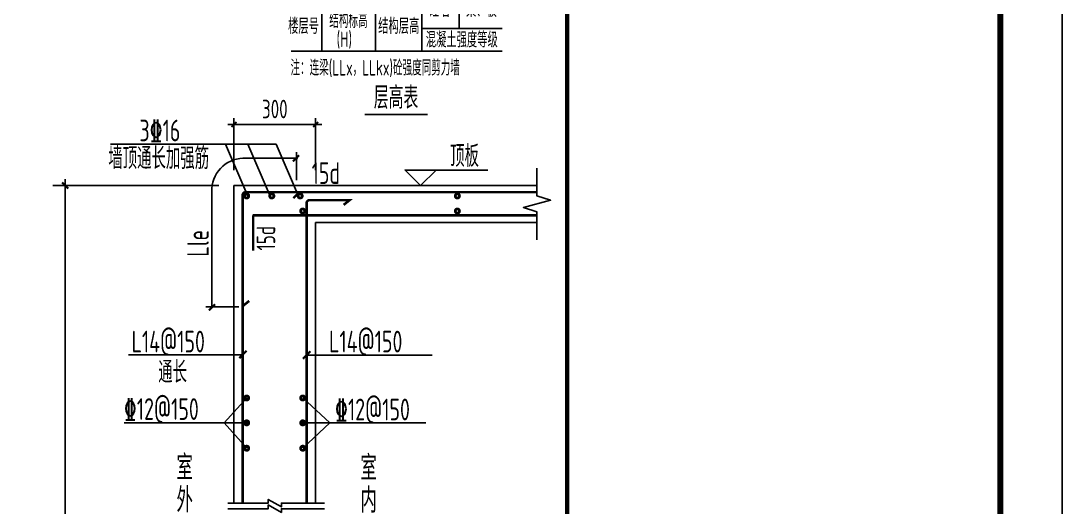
# Model space of a CAD drawing. Extents: x -1712635 to -854203, y -534641 to -21985.
# Drawn here: x -1308601 to -1291769, y -98282 to -90432 of the extents above; entities that cross this region are included whole.
import ezdxf
from ezdxf.enums import TextEntityAlignment as Align

# ---------------------------------------------------------------- set-up
doc = ezdxf.new("R2010")
doc.units = 0
doc.header["$LTSCALE"] = 1000
doc.linetypes.add('CONTINOUS', pattern=[0])
doc.linetypes.add('DASHED', pattern=[0.75, 0.5, -0.25])
doc.layers.get('0').update_dxf_attribs({"linetype": 'CONTINUOUS'})
doc.layers.get('Defpoints').update_dxf_attribs({"linetype": 'CONTINUOUS'})
for name, color, linetype in [('-TK', 7, 'CONTINUOUS'), ('A-AXIS', 1, 'CONTINUOUS'), ('DIM', 2, 'CONTINUOUS'), ('REIN', 6, 'CONTINUOUS'), ('S-0-TEXT', 7, 'CONTINUOUS'), ('S-B板配筋号', 7, 'CONTINUOUS'), ('S-B表格', 2, 'CONTINUOUS'), ('SBG', 7, 'CONTINUOUS'), ('TEXT', 2, 'CONTINUOUS'), ('THIN', 7, 'CONTINUOUS'), ('中粗1', 4, 'CONTINUOUS'), ('墙', 3, 'CONTINUOUS'), ('标注', 142, 'CONTINUOUS'), ('结构', 7, 'DASHED'), ('边构涂实_平_', 252, 'CONTINUOUS')]:
    doc.layers.add(name, color=color, linetype=linetype)
for name, color, linetype, lineweight in [('7549', 9, 'CONTINUOUS', 18), ('图框', 9, 'CONTINUOUS', 18), ('说明文字', 7, 'CONTINUOUS', 18)]:
    doc.layers.add(name, color=color, linetype=linetype, lineweight=lineweight)
doc.styles.add('TSSD_DIMENSION', font='Tssdeng.shx', dxfattribs={"width": 0.7, "bigfont": 'tssdchn.shx'})
doc.styles.add('TSSD_REIN', font='tssdeng.shx', dxfattribs={"width": 0.7, "height": 300, "bigfont": 'tssdchn.shx'})
doc.dimstyles.new('TSSD_100_100$0', dxfattribs={"dimtxt": 300, "dimasz": 80, "dimexe": 100, "dimexo": 250, "dimgap": 100, "dimtad": 1, "dimdec": 0, "dimzin": 0, "dimdsep": 46, "dimtxsty": 'TSSD_DIMENSION', "dimblk": 'ARCHTICK', "dimcen": 0, "dimdle": 100, "dimclrd": 3, "dimclre": 3, "dimclrt": 7, "dimadec": 0, "dimazin": 0, "dimtfac": 1, "dimtdec": 0, "dimtix": 1, "dimtmove": 2, "dimatfit": 3, "dimldrblk": 'ARCHTICK', "dimfxl": 0, "dimtolj": 1, "dimtzin": 0, "dimarcsym": 0})
doc.dimstyles.new('XXB', dxfattribs={"dimtxt": 250, "dimasz": 100, "dimexe": 200, "dimexo": 250, "dimgap": 100, "dimtad": 1, "dimzin": 0, "dimdsep": 46, "dimtxsty": 'Standard', "dimblk": 'ARCHTICK', "dimcen": 0, "dimdle": 100, "dimclrd": 3, "dimclre": 3, "dimclrt": 7, "dimadec": 0, "dimazin": 0, "dimtfac": 1, "dimtix": 1, "dimtmove": 2, "dimatfit": 3, "dimldrblk": 'ARCHTICK', "dimfxl": 0, "dimtolj": 1, "dimtzin": 0, "dimarcsym": 0})

# ---------------------------------------------------------------- blocks, each defined once
blk = doc.blocks.new('_DOT')
at = {"color": 0, "linetype": 'ByBlock'}
blk.add_line((-0.5, 0), (-1, 0), dxfattribs=at)
at = {"color": 0, "linetype": 'ByBlock', "const_width": 0.5}
blk.add_lwpolyline([(-0.25, 0, 1), (0.25, 0, 1)], format="xyb", close=True, dxfattribs=at)
blk = doc.blocks.new('_ArchTick')
at = {"color": 0, "const_width": 0.35}
blk.add_lwpolyline([(-0.5, -0.5), (0.5, 0.5)], dxfattribs=at)
blk = doc.blocks.new('*D2590')
at = {"layer": 'Defpoints', "color": 0}
for p in [(-26557.64550949936, -166258.8747357265), (-23772.20746376971, -166258.8747357265), (-24536.09865208948, -177428.1491154213)]:
    blk.add_point(p, dxfattribs=at)
at = {"layer": 'DIM', "color": 3, "lineweight": -2}
for p, q in [((-24072.20746376971, -166258.8747357265), (-26757.64550949936, -166258.8747357265)), ((-24836.09865208948, -177428.1491154213), (-26757.64550949936, -177428.1491154213))]:
    blk.add_line(p, q, dxfattribs=at)
at = {"layer": 'DIM', "color": 0, "lineweight": -2}
blk.add_line((-26557.64550949936, -177528.1491154213), (-26557.64550949936, -166158.8747357265), dxfattribs=at)
at = {"layer": 'DIM', "color": 0, "lineweight": -2, "xscale": 100, "yscale": 100, "zscale": 100}
for p, rotation in [((-26557.64550949936, -166258.8747357265), 90), ((-26557.64550949936, -177428.1491154213), 270)]:
    blk.add_blockref('_ArchTick', p, dxfattribs=dict(at, rotation=rotation))
blk = doc.blocks.new('ArchTick')
at = {"color": 0, "linetype": 'ByBlock', "lineweight": -2, "const_width": 0.075}
blk.add_lwpolyline([(-0.25, -0.25), (0.25, 0.25)], dxfattribs=at)
blk = doc.blocks.new('*D2594')
at = {"layer": 'Defpoints', "color": 0}
for p in [(-22509.56374393636, -165274.0899186025), (-23829.32849488081, -166258.8747357265), (-22509.56374393636, -166258.8747357265)]:
    blk.add_point(p, dxfattribs=at)
at = {"layer": '说明文字', "color": 3, "lineweight": -2}
for p, q in [((-23929.32849488081, -165274.0899186025), (-22409.56374393636, -165274.0899186025)), ((-23829.32849488081, -166008.8747357265), (-23829.32849488081, -165174.0899186025)), ((-22509.56374393636, -166008.8747357265), (-22509.56374393636, -165174.0899186025))]:
    blk.add_line(p, q, dxfattribs=at)
at = {"layer": '说明文字', "color": 3, "lineweight": -2, "xscale": 80, "yscale": 80, "zscale": 80, "rotation": 180}
blk.add_blockref('_ArchTick', (-23829.32849488081, -165274.0899186025), dxfattribs=at)
at = {"layer": '说明文字', "color": 3, "lineweight": -2, "xscale": 80, "yscale": 80, "zscale": 80}
blk.add_blockref('_ArchTick', (-22509.56374393636, -165274.0899186025), dxfattribs=at)
at = {"layer": '说明文字', "color": 7, "insert": (-23169.44611940859, -165024.0899186025), "char_height": 300, "attachment_point": 5, "style": 'TSSD_DIMENSION'}
blk.add_mtext('\\A1;300', dxfattribs=at)
blk = doc.blocks.new('B20200424131938')
at = {"layer": '7549', "const_width": 40}
blk.add_lwpolyline([(416.9937140601687, 3687.597683618427), (216.7462586907204, 3687.597683618427), (216.746258690604, 1833.599590564729), (416.9937140601687, 1833.599590564729)], dxfattribs=at)
at = {"layer": 'S-0-TEXT'}
blk.add_lwpolyline([(1641.372756253928, 0, 27, 27, 0), (2658.182498520473, 0, 0, 0, 0)], format="xyseb", dxfattribs=at)
at = {"layer": 'S-B表格'}
for p, q in [((951.6376366096083, 1021.33697948698), (951.6376366096088, 6932.094346462167)), ((1817.279435567791, 1021.33697948698), (1817.279435567792, 6932.094346462167)), ((2566.92123452411, 1021.33697948698), (2566.92123452411, 6932.094346462167)), ((3166.921234523179, 1384.756090545561), (3166.921234524577, 6932.094346462167)), ((451.6376366097276, 6468.594823198742), (3166.921234524229, 6468.594823198742)), ((451.6376366097276, 6468.594823198742), (3166.921234523298, 6468.594823198742)), ((3166.921234523298, 6468.594823198742), (3298.016045281084, 6468.594823198742)), ((3166.921234523298, 6468.594823198859), (3298.016045281084, 6468.594823198859)), ((3166.921234523298, 6468.594823198742), (3298.016045281084, 6468.594823198742)), ((3730.744903227666, 6468.594823198742), (3861.839713985452, 6468.594823198742)), ((3730.744903227666, 6468.594823198859), (3861.839713985452, 6468.594823198859)), ((3730.744903227666, 6468.594823198742), (3861.839713985452, 6468.594823198742)), ((451.6376366097276, 6005.095299935318), (3166.921234524229, 6005.095299935201)), ((451.6376366097276, 6005.095299935318), (3166.921234523298, 6005.095299935318)), ((3166.921234523298, 6005.095299935318), (3298.016045281084, 6005.095299935318)), ((3166.921234523298, 6005.095299935318), (3298.016045281084, 6005.095299935318)), ((3166.921234523298, 6005.095299935201), (3298.016045281084, 6005.095299935201)), ((3730.744903227666, 6005.095299935318), (3861.839713985452, 6005.095299935318)), ((3730.744903227666, 6005.095299935318), (3861.839713985452, 6005.095299935318)), ((3730.744903227666, 6005.095299935201), (3861.839713985452, 6005.095299935201)), ((451.6376366097276, 5541.595776671893), (3166.921234524229, 5541.595776671893)), ((451.6376366097276, 5541.595776671893), (3166.921234523298, 5541.595776671893)), ((3166.921234523298, 5541.595776671893), (3298.016045281084, 5541.595776671893)), ((3166.921234523298, 5541.595776672009), (3298.016045281084, 5541.595776672009)), ((3166.921234523298, 5541.595776671893), (3298.016045281084, 5541.595776671893)), ((3730.744903227666, 5541.595776671893), (3861.839713985452, 5541.595776671893)), ((3730.744903227666, 5541.595776672009), (3861.839713985452, 5541.595776672009)), ((3730.744903227666, 5541.595776671893), (3861.839713985452, 5541.595776671893)), ((451.6376366096083, 5078.096253408701), (3166.92123452411, 5078.096253408585)), ((451.6376366096083, 5078.096253408701), (3166.921234523179, 5078.096253408701)), ((3166.921234523179, 5078.096253408585), (3298.016045280965, 5078.096253408585)), ((3166.921234523179, 5078.096253408818), (3298.016045280965, 5078.096253408818)), ((3166.921234523179, 5078.096253408585), (3298.016045280965, 5078.096253408585)), ((3730.744903227547, 5078.096253408585), (3861.839713985333, 5078.096253408585)), ((3730.744903227547, 5078.096253408818), (3861.839713985333, 5078.096253408818)), ((3730.744903227547, 5078.096253408585), (3861.839713985333, 5078.096253408585)), ((451.6376366096083, 4614.596730145277), (3166.921234523179, 4614.596730145277)), ((3166.921234523179, 4614.59673014516), (3298.016045280965, 4614.59673014516)), ((3730.744903227547, 4614.59673014516), (3861.839713985333, 4614.59673014516)), ((451.6376366096083, 4151.097206881735), (3166.921234523179, 4151.097206881735)), ((3166.921234523179, 4151.097206881735), (3298.016045280965, 4151.097206881735)), ((3730.744903227547, 4151.097206881735), (3861.839713985333, 4151.097206881735)), ((451.6376366096083, 3687.597683618427), (3166.921234523179, 3687.597683618427)), ((3166.921234523179, 3687.597683618427), (3298.016045280965, 3687.597683618427)), ((3730.744903227547, 3687.597683618427), (3861.839713985333, 3687.597683618427)), ((451.6376366096083, 3224.098160355003), (3166.921234523179, 3224.098160354886)), ((3166.921234523179, 3224.098160355003), (3298.016045280965, 3224.098160355003)), ((3730.744903227547, 3224.098160355003), (3861.839713985333, 3224.098160355003)), ((451.6376366096083, 2760.598637091578), (3166.921234523179, 2760.598637091578)), ((3166.921234523179, 2760.598637091578), (3298.016045280965, 2760.598637091578)), ((3730.744903227547, 2760.598637091578), (3861.839713985333, 2760.598637091578)), ((451.6376366096083, 2297.099113828153), (3166.921234523179, 2297.09911382827)), ((3166.921234523179, 2297.09911382827), (3298.016045280965, 2297.09911382827)), ((3730.744903227547, 2297.09911382827), (3861.839713985333, 2297.09911382827)), ((451.6376366096083, 1833.599590564729), (3166.921234523179, 1833.599590564612)), ((451.6376366096083, 1833.599590564729), (3861.839713986265, 1833.599590564845)), ((451.6376366096083, 1833.599590564729), (2853.92123452411, 1833.599590564729)), ((451.6376366096083, 1833.599590564729), (2853.92123452411, 1833.599590564729)), ((2566.92123452411, 1384.756090545561), (3861.839713985333, 1384.756090545445)), ((451.6376366096083, 1021.33697948698), (3861.839713986265, 1021.33697948698))]:
    blk.add_line(p, q, dxfattribs=at)
at = {"style": 'TSSD_REIN'}
for s, width, p, p2 in [('底', 0.5355750487290929, (-2.770691163372248, 3407.651745449242), (134.2437445311807, 3407.651745449242)), ('部', 0.530917874392318, (-2.770691163372248, 3099.738626648628), (134.2437445311807, 3099.738626648628)), ('加', 0.526340996164798, (-2.770691163372248, 2774.072635627308), (134.2437445311807, 2774.072635627308))]:
    blk.add_text(s, height=285, dxfattribs=dict(at, width=width)).set_placement(p, p2, align=Align.FIT)
for s, height, width, p in [('强', 285, 0.5355750487315499, (-2.770691163372248, 2476.847232150103)), ('部', 285, 0.5355750487315499, (-13.22069116355851, 2146.305481531032)), ('位', 285, 0.5355750487315499, (-2.770691163372248, 1820.250318979917)), ('砼墙', 250, 0.699999988079071, (2680.548405285226, 1495.107692304533)), ('梁、板', 250, 0.699999988079071, (3279.071237097727, 1495.107692304533))]:
    blk.add_text(s, height=height, dxfattribs=dict(at, width=width)).set_placement(p, align=Align.BOTTOM_LEFT)
for s, width, p in [('楼层号', 0.699999988079071, (404.5432422321755, 1298.96524921665)), ('结构标高', 0.65, (1070.262656526873, 1392.444196962519)), ('结构层高', 0.699999988079071, (1859.8933694812, 1298.96524921665)), ('(H)', 0.65, (1188.099655884551, 1086.004726709798)), ('混凝土强度等级', 0.699999988079071, (2629.389801186742, 1079.781164180953))]:
    blk.add_text(s, height=250, dxfattribs=dict(at, width=width)).set_placement(p)
at = {"layer": 'S-0-TEXT', "style": 'TSSD_REIN', "width": 0.7}
blk.add_text('层高表', height=360, dxfattribs=at).set_placement((1790.299302397063, 90))
at = {"layer": 'S-B表格', "style": 'TSSD_REIN'}
for s, width, p in [('屋顶', 0.65, (503.4414019156276, 6575.272978703356)), ('26.100', 0.699999988079071, (1031.001406036669, 6589.870724747772)), ('C30', 0.65, (3344.698724787103, 6340.530175745138)), ('9', 0.699999988079071, (641.8082073995639, 6123.442783599603)), ('23.115', 0.699999988079071, (1031.001406036669, 6126.371201484231)), ('2.985', 0.699999988079071, (1906.84056601336, 6121.114964434528)), ('C30', 0.699999988079071, (2674.848558006229, 6117.530175744672)), ('C30', 0.65, (3344.698724787103, 5877.030652481481)), ('8', 0.699999988079071, (641.8082073995639, 5659.943260336178)), ('20.215', 0.699999988079071, (1031.001406036669, 5662.871678220923)), ('2.900', 0.699999988079071, (1906.84056601336, 5657.615441171103)), ('C30', 0.699999988079071, (2674.848558006229, 5654.030652481248)), ('C30', 0.65, (3344.698724786984, 5413.531129218172)), ('7', 0.699999988079071, (641.8082073994447, 5196.44373707287)), ('17.315', 0.699999988079071, (1031.00140603655, 5199.372154957615)), ('2.900', 0.699999988079071, (1906.840566013241, 5194.115917907795)), ('C30', 0.699999988079071, (2674.84855800611, 5190.531129217939)), ('C30', 0.65, (3344.698724786984, 4950.031605954864)), ('6', 0.699999988079071, (641.8082073994447, 4732.944213809562)), ('14.415', 0.699999988079071, (1031.00140603655, 4735.87263169419)), ('2.900', 0.699999988079071, (1906.840566013241, 4730.616394644487)), ('C30', 0.699999988079071, (2674.84855800611, 4727.031605954631)), ('C30', 0.65, (3344.698724787915, 4486.532082691905)), ('5', 0.699999988079071, (641.8082073994447, 4269.444690546021)), ('11.515', 0.699999988079071, (1031.00140603655, 4272.373108430766)), ('2.900', 0.699999988079071, (1906.840566013241, 4267.116871381178)), ('C30', 0.699999988079071, (2674.84855800611, 4263.532082691207)), ('C30', 0.65, (3344.698724786984, 4023.03255942848)), ('4', 0.699999988079071, (641.8082073994447, 3805.945167282596)), ('8.615', 0.699999988079071, (1150.074253408471, 3808.873585167341)), ('2.900', 0.699999988079071, (1906.840566013241, 3803.617348117754)), ('C30', 0.699999988079071, (2674.84855800611, 3800.032559427666)), ('C30', 0.65, (3344.698724786984, 3559.533036165289)), ('3', 0.699999988079071, (641.8082073994447, 3342.445644019521)), ('5.715', 0.699999988079071, (1150.074253408471, 3345.374061903916)), ('2.900', 0.699999988079071, (1906.840566013241, 3340.117824854446)), ('C30', 0.699999988079071, (2674.84855800611, 3336.533036164357)), ('C30', 0.65, (3344.698724786984, 3096.033512902097)), ('2', 0.699999988079071, (641.8082073994447, 2878.946120756096)), ('2.815', 0.699999988079071, (1150.074253408471, 2881.874538640608)), ('2.900', 0.699999988079071, (1906.840566013241, 2876.618301590905)), ('C30', 0.699999988079071, (2674.84855800611, 2873.033512900933)), ('C30', 0.65, (3344.698724786052, 2632.533989637392)), ('1', 0.699999988079071, (641.8082073994447, 2415.446597492672)), ('-0.800', 0.699999988079071, (1038.153636088828, 2418.375015377183)), ('3.700', 0.699999988079071, (1906.840566013241, 2413.118778327596)), ('C30', 0.699999988079071, (2674.84855800611, 2409.533989637508)), ('C30', 0.65, (3344.698724786052, 2169.034466373967)), ('基础', 0.699999988079071, (545.013001336949, 1974.311640174012)), ('-4.850', 0.699999988079071, (1026.106614029995, 1954.875492113759)), ('3.950', 0.699999988079071, (1890.588573165704, 1955.437554465025)), ('C30', 0.699999988079071, (2674.84855800611, 1946.034466374083))]:
    blk.add_text(s, height=250, dxfattribs=dict(at, width=width)).set_placement(p)
at = {"layer": 'TEXT', "style": 'TSSD_REIN', "width": 0.65}
blk.add_text('注：连梁(LLx，LLkx)砼强度同剪力墙', height=250, dxfattribs=at).set_placement((443.440960889915, 627.3539512397256))
blk = doc.blocks.new('A1')
blk.add_lwpolyline([(0, 59400), (0, 0), (84100, 0), (84100, 59400)], close=True)
at = {"const_width": 100}
blk.add_lwpolyline([(2500, 58400), (2500, 1000), (83100, 1000), (83100, 58400)], close=True, dxfattribs=at)
at = {"layer": '图框', "const_width": 70}
blk.add_lwpolyline([(76100, 999.9999999990687), (76100.00000000023, 58399.99999999977)], dxfattribs=at)
blk = doc.blocks.new('20210729.23145802')
at = {"layer": 'A-AXIS', "color": 3}
for p, q in [((-22816.88064777339, -166171.2902276409), (-22816.88064777339, -165719.9653700762)), ((-22856.88064777339, -165819.9653700762), (-23685.12186113233, -165819.9653700762)), ((-24186.20679115178, -168175.2112155934), (-24186.20679115178, -166356.9548781295)), ((-23751.27080135653, -168215.2112155934), (-24286.20679115178, -168215.2112155934))]:
    blk.add_line(p, q, dxfattribs=at)
blk.add_arc((-23670.46528707305, -166335.9272346166), 516.1699921752356, 91.62712429651444, 182.334751602608, dxfattribs=at)
at = {"layer": 'REIN', "linetype": 'ByBlock', "const_width": 40}
for points in [[(-22870.42998732859, -166463.2746294574), (-22774.97047641361, -166367.815118535), (-23644.75824106531, -166367.815118535, 0.4142135623730951), (-23689.75828606496, -166412.8151635346), (-23689.75828606496, -171386.1409987477)], [(-22654.85794333788, -171386.1409987477), (-22654.85794333788, -166540.5933126104, -0.4142135623730951), (-22609.85789834009, -166495.593267607), (-21961.67637661891, -166495.593267607), (-22057.13588753762, -166571.7866699216)]]:
    blk.add_lwpolyline(points, format="xyb", dxfattribs=at)
at = {"layer": 'REIN', "linetype": 'ByBlock', "const_width": 67.2}
for points in [[(-23624.13150467584, -166404.8893459332, 1), (-23624.13150467584, -166450.2493912936, 1)], [(-23217.90629756125, -166404.8893459332, 1), (-23217.90629756125, -166450.2493912936, 1)], [(-22759.79151895689, -166404.8893459332, 1), (-22759.79151895689, -166450.2493912936, 1)], [(-20218.50251766155, -166404.8893459332, 1), (-20218.50251766155, -166450.2493912936, 1)], [(-22718.25570664043, -166648.725802029, 1), (-22718.25570664043, -166694.0858473894, 1)], [(-20218.50251766155, -166648.725802029, 1), (-20218.50251766155, -166694.0858473894, 1)], [(-23624.13150467584, -169666.3096648329, 1), (-23624.13150467584, -169711.6697101914, 1)], [(-22718.25570664043, -169666.3096648329, 1), (-22718.25570664043, -169711.6697101914, 1)], [(-23624.13150467584, -170067.9423994948, 1), (-23624.13150467584, -170113.3024448534, 1)], [(-22718.25570664043, -170067.9423994948, 1), (-22718.25570664043, -170113.3024448534, 1)], [(-23624.13150467584, -170477.198297732, 1), (-23624.13150467584, -170522.5583430943, 1)], [(-22718.25570664043, -170477.198297732, 1), (-22718.25570664043, -170522.5583430943, 1)]]:
    blk.add_lwpolyline(points, format="xyb", close=True, dxfattribs=at)
at = {"layer": 'REIN', "linetype": 'ByBlock', "const_width": 40}
for points in [[(-23448.93447893532, -166367.815118535), (-18931.97547933506, -166367.815118535)], [(-23529.20968925999, -166741.2454185602), (-18931.97547933506, -166741.2454185602)], [(-23520.06669668527, -166741.2454185602), (-23520.06669668527, -167310.1415255503)], [(-23699.75819606381, -168215.2112155934), (-23583.54514268087, -168121.7021717005)]]:
    blk.add_lwpolyline(points, dxfattribs=at)
at = {"layer": 'SBG'}
blk.add_lwpolyline([(-20563.47574046487, -166008.8747357209), (-20813.47574046487, -166258.8747357209), (-21063.47574046487, -166008.8747357209), (-19725.85292486986, -166008.8747357209)], dxfattribs=at)
at = {"layer": 'THIN'}
blk.add_lwpolyline([(-18931.97547933133, -167133.5811378327), (-18931.97547933133, -166686.2279367796), (-19151.97547933133, -166616.2279367796), (-18711.97547933133, -166496.2279367796), (-18931.97547933133, -166426.2279367796), (-18931.97547933133, -165978.8747357265)], dxfattribs=at)
at = {"layer": '中粗1', "linetype": 'ByBlock'}
for p, q in [((-23829.32849488081, -171386.1409987495), (-23829.32849488081, -166258.8747357265)), ((-23829.32849488081, -166258.8747357265), (-18931.97547933133, -166258.8747357265)), ((-22509.56374393636, -166853.5811378327), (-18931.97547933133, -166853.5811378327)), ((-22509.56374393636, -171386.1409987495), (-22509.56374393636, -166853.5811378327))]:
    blk.add_line(p, q, dxfattribs=at)
at = {"layer": '墙'}
for p, q in [((-23624.13150467584, -169688.9896875122), (-23988.03637646744, -170088.1819796884)), ((-22718.25570664043, -169688.9896875122), (-22277.66677091131, -170088.1819796884)), ((-25602.09783428581, -170088.1819796884), (-23603.76924603293, -170088.1819796884)), ((-23624.13150467584, -170499.8783204132), (-23988.03637646744, -170088.1819796884)), ((-22726.85801533842, -170088.1819796884), (-20728.52942708181, -170088.1819796884)), ((-22718.25570664043, -170499.8783204132), (-22277.66677091131, -170088.1819796884))]:
    blk.add_line(p, q, dxfattribs=at)
at = {"layer": '标注', "linetype": 'CONTINOUS'}
for p, q in [((-23146.15236841002, -165593.9214687184), (-25827.68190955045, -165593.9214687184)), ((-23964.65243038395, -165593.9214687184), (-23607.52874046611, -166428.9171951492)), ((-23604.26714701625, -165593.9214687184), (-23247.14345709654, -166428.9171951492)), ((-23146.15236841002, -165593.9214687184), (-22789.02867849031, -166428.9171951492)), ((-23689.75828606496, -168991.075640189), (-25532.66822162317, -168991.075640189)), ((-22659.18541157665, -168995.4287735005), (-20628.29340062151, -168995.4287735005))]:
    blk.add_line(p, q, dxfattribs=at)
at = {"layer": '标注', "linetype": 'CONTINOUS', "const_width": 36}
for points in [[(-23744.22854926856, -169047.0683769328), (-23626.63308638008, -168926.1860567727)], [(-22713.65567478025, -169055.8699335814), (-22596.06021189364, -168934.9876134214)]]:
    blk.add_lwpolyline(points, dxfattribs=at)
at = {"layer": '结构', "linetype": 'CONTINOUS'}
for points in [[(-23929.32091909507, -171386.1409987477), (-23275.92611437896, -171386.1409987477), (-23275.92611437896, -171326.1409387426), (-23062.11035682121, -171446.1410587509), (-23062.11035682121, -171386.1409987477), (-22368.43914682837, -171386.1409987477)], [(-23929.32091909507, -171476.141088747), (-23275.92611437896, -171476.141088747), (-23275.92611437896, -171416.1410287418), (-23062.11035682121, -171536.1411487521), (-23062.11035682121, -171476.141088747), (-22368.43914682837, -171476.141088747)]]:
    blk.add_lwpolyline(points, dxfattribs=at)
at = {"layer": 'A-AXIS', "color": 3, "xscale": 40, "yscale": 40, "zscale": 40}
blk.add_blockref('_DOT', (-22816.88064777339, -165819.9653700762), dxfattribs=at)
at = {"layer": 'A-AXIS', "color": 3, "xscale": 40, "yscale": 40, "zscale": 40, "rotation": 270}
blk.add_blockref('_DOT', (-24186.20679115178, -168215.2112155934), dxfattribs=at)
at = {"layer": 'DIM', "xscale": 100, "yscale": 100, "zscale": 100, "rotation": 180}
for p in [(-22826.88064777153, -165819.9653700762), (-24186.20679115178, -168225.2112155934)]:
    blk.add_blockref('_ArchTick', p, dxfattribs=at)
at = {"layer": '标注', "color": 0, "linetype": 'CONTINOUS', "style": 'TSSD_DIMENSION', "width": 0.7}
blk.add_text('顶板', height=350, dxfattribs=at).set_placement((-20335.12406251719, -165958.4038647341))
at = {"layer": '说明文字', "color": 0, "style": 'TSSD_DIMENSION', "width": 0.7}
for s, height, p in [('3%%13216', 350, (-25357.16166043328, -165545.6282770825)), ('墙顶通长加强筋', 350, (-25861.04668536643, -165994.5426542279)), ('L14@150', 350, (-25485.08443395281, -168953.2871887092)), ('L14@150', 350, (-22292.78659176128, -168953.2871887092)), ('通长', 350, (-25053.52795059094, -169445.8623369564)), ('\x8412@150', 350, (-25609.57606529305, -170042.7544015073)), ('\x8412@150', 350, (-22197.10208346555, -170049.7713565477)), ('室', 400, (-24758.53765931586, -171011.6125702322)), ('室', 400, (-21785.96137430752, -171017.5437193033)), ('外', 400, (-24758.53765931586, -171534.9675517888)), ('内', 400, (-21785.96137430752, -171540.8987008599))]:
    blk.add_text(s, height=height, dxfattribs=at).set_placement(p)
at = {"layer": '说明文字', "style": 'TSSD_REIN', "width": 0.7}
blk.add_text('15d', height=350, dxfattribs=at).set_placement((-22574.39458780224, -166234.2494171434))
blk.add_text('15d', height=300, rotation=90, dxfattribs=at).set_placement((-23162.9363160939, -167307.3700129469))
at = {"layer": '边构涂实_平_', "color": 0, "linetype": 'ByBlock', "style": 'TSSD_DIMENSION', "width": 0.7}
blk.add_text('Lle', height=350, rotation=90, dxfattribs=at).set_placement((-24236.20679115178, -167406.5960051739))
at = {"layer": 'DIM'}
dim = blk.add_linear_dim(base=(-26557.64550949936, -166258.8747357265, -9.999999999999957e-09), p1=(-24536.09865208948, -177428.1491154213, -9.999999999999957e-09), p2=(-23772.20746376971, -166258.8747357265, -9.999999999999957e-09), angle=90, text='H', dimstyle='XXB', override={"dimtxt": 300, "dimexo": 300, "dimblk1": 'ARCHTICK', "dimblk2": 'ARCHTICK', "dimclrd": 0, "dimtmove": 2, "dimatfit": 3}, dxfattribs=at)
dim.commit()
dim.dimension.update_dxf_attribs({"geometry": '*D2590', "text_midpoint": (-26557.64550949933, -171843.5119255739, -9.999999999999957e-09)})
at = {"layer": '说明文字', "color": 0}
dim = blk.add_linear_dim(base=(-22509.56374393636, -165274.0899186025, -3.702328064273235e-07), p1=(-23829.32849488081, -166258.8747357265, -3.702328064273235e-07), p2=(-22509.56374393636, -166258.8747357265, -3.702328064273235e-07), text='300', dimstyle='TSSD_100_100$0', dxfattribs=at)
dim.commit()
dim.dimension.update_dxf_attribs({"geometry": '*D2594', "text_midpoint": (-23169.44611940859, -165024.0899186025, -3.702328064273235e-07)})

msp = doc.modelspace()

# ---------------------------------------------------------------- block references
at = {"layer": '-TK'}
msp.add_blockref('A1', (-1375868.904238457, -120392.7904348215), dxfattribs=at)
at = {"layer": 'S-B板配筋号'}
msp.add_blockref('20210729.23145802', (-1281326.087487828, 73168.85633347789), dxfattribs=at)
at = {"layer": 'S-B表格'}
msp.add_blockref('B20200424131938', (-1304684.790167198, -91941.67220572254), dxfattribs=at)

doc.saveas('drawing.dxf')
